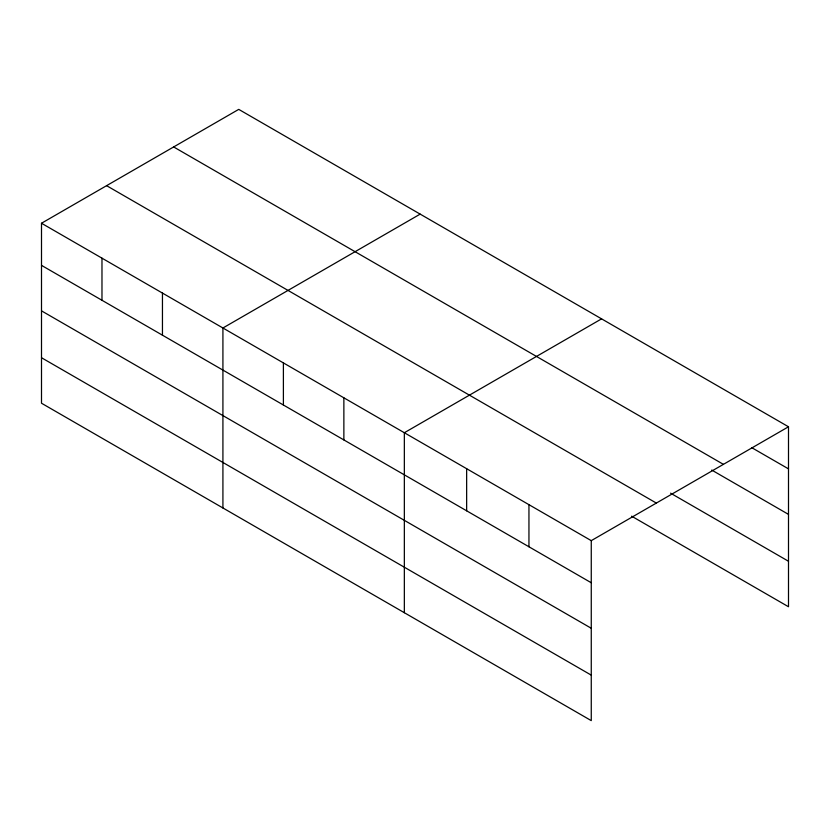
<?xml version="1.0" encoding="UTF-8"?>
<svg xmlns="http://www.w3.org/2000/svg" width="830" height="830" viewBox="0 0 830 830"><rect width="100%" height="100%" fill="white"/><g stroke="black" fill="none" stroke-linecap="round" stroke-linejoin="round"><path stroke-width="1.25" d="M41.5 223.249L591.261 540.652L591.261 720.627L41.5 403.224L41.5 223.249L238.739 109.373L788.5 426.776L788.5 606.751L631.62 516.177M420.167 214.119L222.917 327.995L222.917 507.97M601.584 318.855L404.345 432.731L404.345 612.706M591.261 540.652L788.5 426.776M751.783 447.681L788.5 468.877M173.657 146.952L723.407 464.354M711.735 470.06L788.5 514.382M670.567 493.165L788.5 561.256M106.593 185.671L656.343 503.073M41.5 265.361L591.261 582.753M41.5 310.856L591.261 628.258M41.5 357.73L591.261 675.132M528.949 504.682L528.949 546.783M466.647 468.701L466.647 510.813M343.869 397.819L343.869 439.931M283.393 362.907L283.393 405.019M162.452 293.073L162.452 335.185M101.976 258.161L101.976 300.273"/></g></svg>
